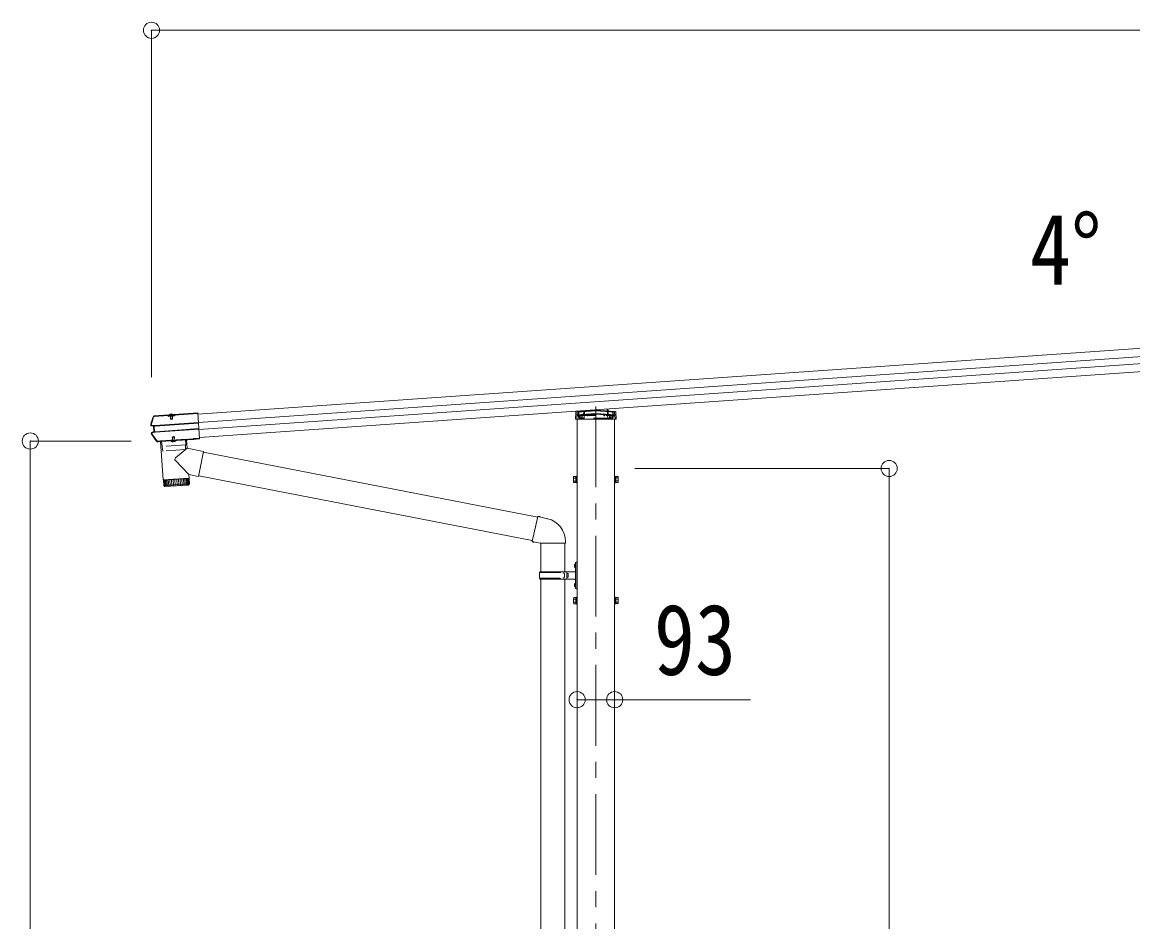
# Model space of a CAD drawing. Units: millimetres at full size, sheet at 1:40; details may follow other scales. Extents: x -11243 to 11243, y -7760 to 7760.
# Drawn here: x 1380 to 4129, y -2295 to -68 of the extents above; entities that cross this region are included whole.
import ezdxf
from ezdxf.enums import TextEntityAlignment as Align

# ---------------------------------------------------------------- set-up
doc = ezdxf.new("R2010")
doc.units = ezdxf.units.MM
doc.header["$LTSCALE"] = 40
doc.header["$PDMODE"] = 32
doc.header["$PDSIZE"] = 40
doc.linetypes.add('CHAIN1', pattern=[8, 5, -1, 1, -1])
doc.linetypes.add('DASHED1', pattern=[1.8, 1.2, -0.6])
for name, color, linetype, lineweight in [('0-1_本体', 5, 'CHAIN1', 9), ('0-3_ELV2', 4, 'Continuous', 9), ('0-6_OTH_LINE', 6, 'Continuous', 9), ('0-7_SHAPE', 7, 'Continuous', 9), ('0-9_OUTLINE', 7, 'Continuous', 9)]:
    doc.layers.add(name, color=color, linetype=linetype, lineweight=lineweight)
doc.styles.add('ＭＳ ゴシック', font='')
doc.styles.get('ＭＳ ゴシック').set_extended_font_data('MS Gothic')

msp = doc.modelspace()

# ---------------------------------------------------------------- linework, layer by layer
at = {"layer": '0-1_本体'}
msp.add_line((2800.22, -1019.21), (2800.22, -4018.5), dxfattribs=at)
at = {"layer": '0-3_ELV2'}
for p, q in [((6677.43, -698.22), (1814.87, -1038.25)), ((6678.85, -718.53), (1816.29, -1058.56)), ((6680.06, -735.77), (1817.5, -1075.79)), ((6681.48, -756.08), (1818.92, -1096.1)), ((1706.75, -1042.61), (1706.51, -1042.63)), ((1706.62, -1044.12), (1706.51, -1042.63)), ((1706.55, -1044.16), (1706.62, -1044.12)), ((1706.75, -1042.61), (1742.13, -1040.13)), ((1742.27, -1041.75), (1740.94, -1041.85)), ((1740.94, -1041.85), (1741.08, -1043.81)), ((1758.04, -1042.62), (1741.08, -1043.81)), ((1742.37, -1040.93), (1742.13, -1040.13)), ((1742.23, -1041.63), (1742.27, -1041.75)), ((1742.3, -1042.22), (1742.27, -1041.75)), ((1756.61, -1041.22), (1742.3, -1042.22)), ((1756.36, -1040.09), (1742.39, -1041.06)), ((1742.39, -1041.06), (1742.47, -1042.21)), ((1743.52, -1040.98), (1743.51, -1040.79)), ((1754.79, -1040.74), (1744.11, -1041.49)), ((1744.92, -1042.33), (1744.86, -1041.44)), ((1754.1, -1041.69), (1744.92, -1042.33)), ((1746.46, -1041.93), (1746.57, -1043.42)), ((1747.05, -1042.69), (1747.19, -1042.18)), ((1747.05, -1042.69), (1752.04, -1042.34)), ((1747.05, -1042.69), (1747.53, -1049.57)), ((1747.48, -1042.66), (1747.39, -1042.16)), ((1747.48, -1042.66), (1748.03, -1050.46)), ((1751.61, -1042.37), (1751.63, -1041.87)), ((1751.61, -1042.37), (1752.15, -1050.17)), ((1752.04, -1042.34), (1751.84, -1041.85)), ((1752.04, -1042.34), (1752.52, -1049.22)), ((1752.55, -1043.01), (1752.45, -1041.51)), ((1754.1, -1041.69), (1754.04, -1040.8)), ((1755.3, -1040.16), (1755.28, -1039.96)), ((1756.49, -1039.13), (1756.36, -1039.95)), ((1756.36, -1040.09), (1756.44, -1041.23)), ((1756.49, -1039.13), (1814.65, -1035.06)), ((1757.9, -1040.66), (1756.58, -1040.75)), ((1756.58, -1040.75), (1756.61, -1041.22)), ((1756.6, -1040.63), (1814.75, -1036.56)), ((1757.9, -1040.66), (1758.04, -1042.62)), ((1814.65, -1035.06), (1819.16, -1099.51)), ((2749.77, -1050.36), (2750.87, -1032.28)), ((2800.22, -1027.96), (2848.63, -1031.35)), ((2800.22, -1036.43), (2849.15, -1039.85)), ((2830.04, -1025.43), (2830.32, -1030.07)), ((2849.56, -1032.28), (2850.67, -1050.36)), ((1699.72, -1064.31), (1702.54, -1054.65)), ((1705.38, -1068.02), (1700.63, -1067.45)), ((1706.8, -1066.67), (1700.81, -1065.96)), ((1702.54, -1054.65), (1705.55, -1045.04)), ((1706.3, -1067.95), (1705.38, -1068.02)), ((1706.35, -1081.88), (1705.38, -1068.02)), ((1707.71, -1066.61), (1706.8, -1066.67)), ((1707.94, -1083.01), (1706.8, -1066.67)), ((1707.02, -1068.01), (1707.55, -1067.97)), ((1708.32, -1066.63), (1708.09, -1066.64)), ((1816.32, -1059.02), (1709.2, -1066.51)), ((1709.29, -1067.74), (1816.41, -1060.25)), ((1747.53, -1049.57), (1752.52, -1049.22)), ((1747.53, -1049.57), (1748.45, -1051.21)), ((1748.45, -1051.21), (1751.84, -1050.97)), ((1751.84, -1050.97), (1752.52, -1049.22)), ((2850.67, -1050.36), (2749.77, -1050.36)), ((2753.72, -4522.64), (2753.72, -1050.36)), ((2846.72, -4522.64), (2846.72, -1050.36)), ((1707.78, -1095.74), (1701.42, -1086.56)), ((1701.76, -1083.13), (1706.35, -1081.88)), ((1702.15, -1084.58), (1707.94, -1083.01)), ((1707.27, -1081.82), (1706.35, -1081.88)), ((1714.34, -1104.78), (1707.78, -1095.74)), ((1708.85, -1082.94), (1707.94, -1083.01)), ((1708.49, -1081.62), (1707.96, -1081.66)), ((1709.2, -1082.86), (1709.43, -1082.85)), ((1710.26, -1081.61), (1817.38, -1074.12)), ((1710.34, -1082.84), (1817.47, -1075.35)), ((1722.49, -1104.76), (1803.89, -1099.07)), ((1752.45, -1094.14), (1751.77, -1095.89)), ((1756.76, -1095.54), (1751.77, -1095.89)), ((1752.11, -1100.69), (1751.77, -1095.89)), ((1752.54, -1100.56), (1752.14, -1094.94)), ((1756.66, -1100.28), (1756.27, -1094.65)), ((1757.1, -1100.35), (1756.76, -1095.54)), ((1804.06, -1098.69), (1803.89, -1099.07)), ((1803.89, -1099.07), (1803.99, -1100.57)), ((1810.05, -1098.27), (1804.06, -1098.69)), ((1804.06, -1098.69), (1804.17, -1100.19)), ((1810.05, -1098.27), (1810.15, -1099.77)), ((1810.27, -1098.62), (1810.05, -1098.27)), ((1810.27, -1098.62), (1819.05, -1098.01)), ((1810.27, -1098.62), (1810.38, -1100.12)), ((1810.38, -1100.12), (1819.16, -1099.51)), ((1811.57, -1098.53), (1811.67, -1100.03)), ((1811.65, -1099.63), (1819.13, -1099.11)), ((1715.38, -1105.26), (1716.1, -1105.21)), ((1715.75, -1106.74), (1716.21, -1106.7)), ((1716.28, -1104.83), (1716.1, -1105.21)), ((1716.1, -1105.21), (1716.21, -1106.7)), ((1716.38, -1106.32), (1716.21, -1106.7)), ((1722.26, -1104.41), (1716.28, -1104.83)), ((1716.28, -1104.83), (1716.38, -1106.32)), ((1722.37, -1105.91), (1716.38, -1106.32)), ((1722.26, -1104.41), (1722.37, -1105.91)), ((1722.49, -1104.76), (1722.26, -1104.41)), ((1787.13, -1099.73), (1722.29, -1104.27)), ((1722.29, -1104.27), (1722.36, -1105.26)), ((1722.36, -1105.36), (1722.37, -1105.36)), ((1722.59, -1106.26), (1722.37, -1105.91)), ((1722.93, -1106.23), (1786.77, -1101.76)), ((1748.98, -1104.65), (1748.96, -1104.41)), ((1760.75, -1103.83), (1748.98, -1104.65)), ((1760.75, -1103.83), (1760.73, -1103.58)), ((1787.2, -1100.73), (1787.13, -1099.73)), ((1804.17, -1100.19), (1803.99, -1100.57)), ((1810.15, -1099.77), (1804.17, -1100.19)), ((1810.38, -1100.12), (1810.15, -1099.77)), ((2745.02, -1193.64), (2745.6, -1192.63)), ((2745.02, -1193.64), (2745.02, -1206.64)), ((2745.02, -1206.64), (2745.6, -1207.64)), ((2750.52, -1192.63), (2745.6, -1192.63)), ((2750.52, -1196.38), (2745.6, -1196.38)), ((2750.52, -1203.89), (2745.6, -1203.89)), ((2750.52, -1207.64), (2745.6, -1207.64)), ((2750.51, -1200.44), (2752.12, -1200.44)), ((2750.52, -1192.43), (2750.52, -1207.44)), ((2752.12, -1192.89), (2750.52, -1192.89)), ((2750.52, -1199.44), (2752.12, -1199.44)), ((2750.52, -1206.99), (2752.12, -1206.99)), ((2752.12, -1191.44), (2752.12, -1208.44)), ((2753.72, -1191.44), (2752.12, -1191.44)), ((2752.12, -1208.44), (2753.72, -1208.44)), ((2846.72, -1191.44), (2848.32, -1191.44)), ((2848.32, -1208.44), (2846.72, -1208.44)), ((2848.32, -1191.44), (2848.32, -1208.44)), ((2848.32, -1192.89), (2849.92, -1192.89)), ((2849.92, -1199.44), (2848.32, -1199.44)), ((2849.93, -1200.44), (2848.32, -1200.44)), ((2849.92, -1206.99), (2848.32, -1206.99)), ((2849.92, -1192.43), (2854.84, -1192.43)), ((2849.92, -1192.43), (2849.92, -1207.44)), ((2849.92, -1196.18), (2854.84, -1196.18)), ((2849.92, -1203.69), (2854.84, -1203.69)), ((2849.92, -1207.44), (2854.84, -1207.44)), ((2855.42, -1193.44), (2854.84, -1192.43)), ((2855.42, -1206.44), (2854.84, -1207.44)), ((2855.42, -1193.44), (2855.42, -1206.44)), ((2745.02, -1493.64), (2745.6, -1492.63)), ((2745.02, -1493.64), (2745.02, -1506.64)), ((2745.02, -1506.64), (2745.6, -1507.64)), ((2750.52, -1492.63), (2745.6, -1492.63)), ((2750.52, -1496.38), (2745.6, -1496.38)), ((2750.52, -1503.89), (2745.6, -1503.89)), ((2750.52, -1507.64), (2745.6, -1507.64)), ((2750.51, -1500.44), (2752.12, -1500.44)), ((2750.52, -1492.43), (2750.52, -1507.44)), ((2752.12, -1492.89), (2750.52, -1492.89)), ((2750.52, -1499.44), (2752.12, -1499.44)), ((2750.52, -1506.99), (2752.12, -1506.99)), ((2752.12, -1491.44), (2752.12, -1508.44)), ((2753.72, -1491.44), (2752.12, -1491.44)), ((2752.12, -1508.44), (2753.72, -1508.44)), ((2846.72, -1491.44), (2848.32, -1491.44)), ((2848.32, -1508.44), (2846.72, -1508.44)), ((2848.32, -1491.44), (2848.32, -1508.44)), ((2848.32, -1492.89), (2849.92, -1492.89)), ((2849.92, -1499.44), (2848.32, -1499.44)), ((2849.93, -1500.44), (2848.32, -1500.44)), ((2849.92, -1506.99), (2848.32, -1506.99)), ((2849.92, -1492.43), (2854.84, -1492.43)), ((2849.92, -1492.43), (2849.92, -1507.44)), ((2849.92, -1496.18), (2854.84, -1496.18)), ((2849.92, -1503.69), (2854.84, -1503.69)), ((2849.92, -1507.44), (2854.84, -1507.44)), ((2855.42, -1493.44), (2854.84, -1492.43)), ((2855.42, -1506.44), (2854.84, -1507.44)), ((2855.42, -1493.44), (2855.42, -1506.44))]:
    msp.add_line(p, q, dxfattribs=at)
at = {"layer": '0-3_ELV2', "linetype": 'DASHED1'}
for p, q in [((1744.73, -1040.87), (1744.66, -1041.12)), ((1744.78, -1040.34), (1753.96, -1039.7)), ((1744.86, -1041.44), (1744.78, -1040.34)), ((1746.85, -1037.96), (1748.25, -1040.33)), ((1747.19, -1042.18), (1747.29, -1041.78)), ((1747.29, -1041.78), (1747.21, -1040.67)), ((1747.37, -1042.16), (1747.23, -1040.17)), ((1747.39, -1042.16), (1747.27, -1041.57)), ((1749.43, -1040.86), (1748.25, -1040.33)), ((1749.43, -1040.86), (1750.53, -1040.17)), ((1751.58, -1037.63), (1750.53, -1040.17)), ((1751.66, -1041.86), (1751.52, -1039.87)), ((1751.68, -1041.48), (1751.6, -1040.36)), ((1751.63, -1041.87), (1751.66, -1041.26)), ((1751.84, -1041.85), (1751.68, -1041.48)), ((1754.04, -1040.8), (1753.96, -1039.7)), ((1754.09, -1040.22), (1754.19, -1040.45)), ((2751.35, -1039.86), (2849.09, -1039.86)), ((2753.82, -1033.21), (2752.77, -1050.36)), ((2753.24, -1042.66), (2758.22, -1042.66)), ((2753.29, -1041.86), (2847.14, -1041.86)), ((2800.22, -1038.44), (2753.3, -1041.72)), ((2758.22, -1032.9), (2758.22, -1048.36)), ((2759.72, -1041.27), (2759.72, -1048.36)), ((2762.82, -1041.86), (2762.82, -1048.36)), ((2762.95, -1041.86), (2762.95, -1048.36)), ((2763.22, -1041.02), (2763.22, -1048.36)), ((2766.22, -1040.82), (2766.22, -1048.36)), ((2769.46, -1040.8), (2770.14, -1029.62)), ((2772.16, -1029.48), (2770.88, -1050.36)), ((2774.22, -1039.86), (2774.22, -1041.86)), ((2778.72, -1042.66), (2778.72, -1039.94)), ((2780.22, -1042.66), (2778.72, -1042.66)), ((2780.22, -1039.84), (2780.22, -1042.66)), ((2847.13, -1041.72), (2800.22, -1038.44)), ((2820.22, -1042.66), (2820.22, -1039.84)), ((2820.22, -1042.66), (2821.72, -1042.66)), ((2821.72, -1039.94), (2821.72, -1042.66)), ((2826.22, -1041.86), (2826.22, -1039.86)), ((2828.04, -1025.57), (2829.56, -1050.36)), ((2830.32, -1030.07), (2830.98, -1040.8)), ((2834.22, -1040.82), (2834.22, -1048.36)), ((2837.22, -1041.02), (2837.22, -1048.36)), ((2837.49, -1041.86), (2837.49, -1048.36)), ((2837.62, -1041.86), (2837.62, -1048.36)), ((2840.72, -1041.27), (2840.72, -1048.36)), ((2842.22, -1032.9), (2842.22, -1048.36)), ((2842.22, -1042.66), (2847.19, -1042.66)), ((2843.42, -1032.99), (2843.42, -1046.63)), ((2847.66, -1050.36), (2846.61, -1033.21)), ((2842.42, -1048.36), (2758.02, -1048.36)), ((2763.22, -1046.63), (2766.22, -1046.63)), ((2834.22, -1046.63), (2837.22, -1046.63)), ((2842.42, -1048.36), (2843.42, -1046.63)), ((1752.53, -1106.75), (1753.7, -1103.94)), ((1754.8, -1103.25), (1753.7, -1103.94)), ((1754.8, -1103.25), (1755.98, -1103.78)), ((1757.52, -1106.4), (1755.98, -1103.78))]:
    msp.add_line(p, q, dxfattribs=at)
at = {"layer": '0-3_ELV2'}
for points in [[(1706.51, -1042.63), (1706.32, -1042.77), (1706.43, -1044.24), (1706.55, -1044.16)], [(1706.62, -1044.12), (1742.23, -1041.63), (1742.13, -1040.13)], [(1756.58, -1040.75), (1756.6, -1040.63), (1756.49, -1039.13)], [(2751.28, -1039.85), (2800.22, -1036.43), (2800.22, -1037.37)], [(2751.8, -1031.35), (2800.22, -1027.96), (2800.22, -1028.9)], [(1756.76, -1095.54), (1755.85, -1093.9), (1752.45, -1094.14)], [(1722.49, -1104.76), (1722.59, -1106.26), (1803.99, -1100.57)]]:
    msp.add_lwpolyline(points, dxfattribs=at)
at = {"layer": '0-3_ELV2', "linetype": 'DASHED1'}
for points in [[(2846.61, -1033.21), (2800.22, -1029.97), (2753.82, -1033.21)], [(2757.02, -1032.99), (2757.02, -1046.63), (2758.02, -1048.36)]]:
    msp.add_lwpolyline(points, dxfattribs=at)
at = {"layer": '0-3_ELV2'}
for centre, radius, start, end in [((1707.05, -1045.88), 3.19, 103.22631, 162.05142), ((1706.69, -1045.41), 1.2, 102.71221, 162.01357), ((1744.06, -1040.75), 0.55, 142.43917, 184), ((1744.07, -1040.95), 0.545, 184, 274), ((1749.73, -1045.11), 7.7, 45.56083, 142.43917), ((1754.75, -1040.2), 0.545, 274, 4), ((1754.73, -1040), 0.55, 4, 45.56083), ((2751.35, -1040.85), 1, 94, 176.5), ((2751.87, -1032.35), 1, 94, 176.5), ((2848.56, -1032.35), 1, 3.5, 86), ((2849.08, -1040.85), 1, 3.5, 86), ((1700.96, -1064.67), 2.8, 164.31277, 263.16971), ((2181.57, -1199.64), 502, 162.04537, 164.31277), ((1700.97, -1064.67), 1.3, 164.24366, 263.03582), ((1702.49, -1085.83), 2.8, 105.16971, 214.06629), ((2116.02, -806.2), 502, 214.06629, 216.59248), ((1702.49, -1085.83), 1.3, 105.30295, 214.13631), ((1715.53, -1103.55), 3.19, 216.58984, 274.01289), ((1715.3, -1104.06), 1.2, 216.62025, 274.01295), ((1723.35, -1105.19), 1, 184, 274), ((1754.52, -1099.31), 7.7, 223.98312, 324.01688), ((1786.2, -1100.8), 1, 274, 4), ((2748.34, -1194.51), 3.32, 145.61575, 214.38425), ((2757.44, -1200.14), 12.42, 162.41205, 197.58795), ((2748.34, -1205.76), 3.32, 145.61575, 214.38425), ((2852.1, -1194.31), 3.32, 325.61575, 34.38425), ((2843, -1199.94), 12.42, 342.41205, 17.58795), ((2852.1, -1205.57), 3.32, 325.61575, 34.38425), ((2748.34, -1494.51), 3.32, 145.61575, 214.38425), ((2757.44, -1500.14), 12.42, 162.41205, 197.58795), ((2748.34, -1505.76), 3.32, 145.61575, 214.38425), ((2852.1, -1494.31), 3.32, 325.61575, 34.38425), ((2843, -1499.94), 12.42, 342.41205, 17.58795), ((2852.1, -1505.57), 3.32, 325.61575, 34.38425)]:
    msp.add_arc(centre, radius, start, end, dxfattribs=at)
at = {"layer": '0-3_ELV2', "linetype": 'DASHED1'}
for centre, radius, start, end in [((1744.18, -1040.98), 0.5, 274, 344), ((1745.5, -1041.09), 0.8, 94, 164), ((1746.71, -1040.71), 0.5, 4, 94), ((1752.1, -1040.33), 0.5, 94, 184), ((1753.36, -1040.54), 0.8, 24, 94), ((1754.65, -1040.25), 0.5, 204, 274), ((2751.35, -1040.86), 1, 90, 176.5), ((2849.09, -1040.86), 1, 3.5, 90)]:
    msp.add_arc(centre, radius, start, end, dxfattribs=at)
at = {"layer": '0-3_ELV2'}
for centre, major_axis, ratio, start_param, end_param in [((1742.59, -1044.12), (-0.22, 3.19), 0.014286, 5.9883828, 6.2220988), ((1756.58, -1043.14), (-0.22, 3.19), 0.014286, 0.0610865, 0.2948025), ((1709.33, -1068.32), (3.03, -0.36), 0.014525, 2.4375911, 3.0658321), ((1709.33, -1068.32), (2.99, 0.21), 0.19438, 1.5707963, 2.1939282), ((1709.22, -1066.79), (1.52, -0.18), 0.014525, 2.4126357, 3.0658321), ((1709.22, -1066.8), (1.5, 0.1), 0.19438, 1.5707963, 2.2034964), ((1710.21, -1081.02), (2.95, 0.8), 0.014957, 3.2171785, 3.8372566), ((1710.22, -1081.03), (2.99, 0.21), 0.19438, 4.0848352, 4.712389), ((1710.32, -1082.54), (1.48, 0.4), 0.014957, 3.2171785, 3.8435615), ((1710.32, -1082.55), (1.5, 0.1), 0.19438, 4.0561004, 4.712389)]:
    msp.add_ellipse(centre, major_axis=major_axis, ratio=ratio, start_param=start_param, end_param=end_param, dxfattribs=at)
at = {"layer": '0-6_OTH_LINE'}
for p, q in [((1700.17, -87.55), (1700.17, -946.45)), ((6762, -87.55), (1700.17, -87.55)), ((1400.17, -3972.64), (1400.17, -1104.74)), ((1400.17, -1104.74), (1650.17, -1104.74)), ((3526.22, -1172.64), (2896.72, -1172.64)), ((3526.22, -3972.64), (3526.22, -1172.64)), ((2753.72, -1745.33), (2846.72, -1745.33)), ((2846.72, -1745.33), (3182.87, -1745.33))]:
    msp.add_line(p, q, dxfattribs=at)
for p in [(1700.17, -87.55), (1400.17, -1104.74), (3526.22, -1172.64), (2753.72, -1745.33), (2846.72, -1745.33)]:
    msp.add_point(p, dxfattribs=at)
at = {"layer": '0-9_OUTLINE', "linetype": 'DASHED1'}
for p, q in [((1725.07, -1106.08), (1726.21, -1117.54)), ((1784.63, -1113.94), (1726.74, -1117.99)), ((1728.22, -1129.43), (1726.94, -1117.98)), ((1784.16, -1126), (1728.75, -1129.88)), ((1784.62, -1125.49), (1784.3, -1113.96)), ((1784.62, -1101.91), (1785.09, -1113.42))]:
    msp.add_line(p, q, dxfattribs=at)
at = {"layer": '0-9_OUTLINE'}
for p, q in [((1788.16, -1122.58), (1759.86, -1146.04)), ((1786.7, -1101.77), (1788.16, -1122.58)), ((1828.91, -1130.5), (1788.16, -1122.58)), ((1792.72, -1187.85), (1759.45, -1153.36)), ((1828.91, -1130.5), (1816.86, -1192.54)), ((2656.29, -1292.95), (1828.61, -1132.07)), ((1729.56, -1202), (1730.69, -1215)), ((1731.27, -1216.53), (1730.25, -1201.95)), ((1731.48, -1201.86), (1732.53, -1216.83)), ((1734.34, -1216.7), (1733.29, -1201.74)), ((1733.98, -1200.69), (1734.06, -1201.68)), ((1735.65, -1201.57), (1736.7, -1216.53)), ((1739.56, -1216.33), (1738.51, -1201.37)), ((1742.87, -1216.1), (1741.82, -1201.14)), ((1745.52, -1200.88), (1746.56, -1215.84)), ((1749.52, -1200.6), (1750.57, -1215.57)), ((1753.76, -1200.31), (1754.8, -1215.27)), ((1758.14, -1200), (1759.19, -1214.96)), ((1762.59, -1199.69), (1763.64, -1214.65)), ((1767.02, -1199.38), (1768.07, -1214.34)), ((1771.34, -1199.08), (1772.39, -1214.04)), ((1775.47, -1198.79), (1776.52, -1213.75)), ((1779.33, -1198.52), (1780.37, -1213.48)), ((1782.84, -1198.27), (1783.88, -1213.24)), ((1785.93, -1198.06), (1786.98, -1213.02)), ((1788.55, -1197.87), (1789.6, -1212.84)), ((1788.84, -1196.85), (1788.89, -1197.85)), ((1790.64, -1197.73), (1791.69, -1212.69)), ((1792.16, -1197.62), (1793.21, -1212.58)), ((1792.72, -1187.85), (1816.86, -1192.54)), ((1792.72, -1187.85), (1793.33, -1196.54)), ((2642.69, -1351.43), (1817.16, -1190.97)), ((1730.69, -1214.95), (1794.08, -1210.52)), ((1791.3, -1213.72), (1733.89, -1217.73)), ((2656.65, -1291.4), (2642.29, -1353.15)), ((2656.65, -1291.4), (2661.38, -1290.95)), ((2656.65, -1291.4), (2680.97, -1297.2)), ((2661.38, -1290.95), (2661.52, -1292.56)), ((2642.29, -1353.15), (2646.29, -1355.82)), ((2642.29, -1353.15), (2662.37, -1357.69)), ((2647.17, -1354.25), (2646.29, -1355.82)), ((2662.37, -1357.69), (2725.11, -1357.69)), ((2663.74, -1357.69), (2663.74, -1428.69)), ((2723.74, -1357.69), (2723.74, -1428.69)), ((2725.11, -1353.52), (2725.11, -1357.69)), ((2661.75, -1428.69), (2661.75, -1430.69)), ((2661.75, -1428.69), (2747.75, -1428.69)), ((2720.75, -1428.69), (2720.75, -1433.19)), ((2728.72, -1428.69), (2728.72, -1446.69)), ((2747.42, -1411.54), (2749.46, -1412.54)), ((2747.42, -1415.84), (2749.46, -1414.84)), ((2748.69, -1409.54), (2748.69, -1417.84)), ((2748.69, -1409.54), (2749.32, -1409.54)), ((2748.69, -1417.84), (2749.32, -1417.84)), ((2749.32, -1409.54), (2749.72, -1409.94)), ((2749.32, -1409.54), (2749.32, -1417.84)), ((2749.32, -1417.84), (2749.72, -1417.44)), ((2749.46, -1412.54), (2750.07, -1413.69)), ((2749.46, -1414.84), (2750.07, -1413.69)), ((2749.72, -1405.69), (2752.72, -1404.19)), ((2749.72, -1405.69), (2749.72, -1469.69)), ((2752.72, -1404.19), (2753.72, -1404.19)), ((2752.72, -1404.19), (2752.72, -1471.19)), ((2660.75, -1430.69), (2711.08, -1430.69)), ((2660.75, -1444.69), (2711.08, -1444.69)), ((2661.75, -1446.69), (2661.75, -1444.69)), ((2661.75, -1446.69), (2747.75, -1446.69)), ((2663.73, -1446.69), (2663.73, -2588.66)), ((2720.75, -1442.19), (2722.75, -1442.19)), ((2720.75, -1446.69), (2720.75, -1442.19)), ((2723.73, -1446.69), (2723.73, -2588.66)), ((2728.72, -1442.19), (2731.72, -1442.19)), ((2747.42, -1459.54), (2749.46, -1460.54)), ((2747.42, -1463.84), (2749.46, -1462.84)), ((2748.69, -1457.54), (2748.69, -1465.84)), ((2748.69, -1457.54), (2749.32, -1457.54)), ((2748.69, -1465.84), (2749.32, -1465.84)), ((2749.32, -1457.54), (2749.72, -1457.94)), ((2749.32, -1457.54), (2749.32, -1465.84)), ((2749.32, -1465.84), (2749.72, -1465.44)), ((2749.46, -1460.54), (2750.07, -1461.69)), ((2749.46, -1462.84), (2750.07, -1461.69)), ((2749.72, -1469.69), (2752.72, -1471.19)), ((2752.72, -1471.19), (2753.72, -1471.19))]:
    msp.add_line(p, q, dxfattribs=at)
for points in [[(1722.86, -1106.23), (1729.49, -1201), (1793.33, -1196.54)], [(1794.08, -1210.57), (1793.4, -1197.53), (1729.56, -1202)], [(2720.75, -1433.19), (2722.75, -1433.19), (2722.75, -1442.19)], [(2728.72, -1433.19), (2731.72, -1433.19), (2731.72, -1442.19)]]:
    msp.add_lwpolyline(points, dxfattribs=at)
at = {"layer": '0-9_OUTLINE', "linetype": 'DASHED1'}
for centre, start, end in [((1726.71, -1117.49), 185.67065, 274), ((1784.12, -1125.5), 274, 1.61406), ((1784.59, -1113.44), 274, 2.32935), ((1728.72, -1129.38), 186.38594, 274)]:
    msp.add_arc(centre, 0.5, start, end, dxfattribs=at)
at = {"layer": '0-9_OUTLINE'}
for centre, radius, start, end in [((1763.05, -1149.89), 5, 129.65551, 223.97399), ((1733.68, -1214.74), 3, 185, 274.04832), ((1791.09, -1210.73), 3, 274, 3), ((2667.11, -1353.52), 58, 0, 76.56538), ((2711.08, -1428.69), 2, 270, 359.99998), ((2753.02, -1413.69), 6, 136.21765, 223.78235), ((2747.72, -1426.69), 2, 270, 359.99998), ((2709.5, -1437.69), 49.25, 171.82876, 180.00002), ((2709.5, -1437.69), 49.25, 180.00002, 188.17127), ((2711.08, -1446.69), 2, 0.00005, 90.00004), ((2747.72, -1448.69), 2, 0.00005, 90.00004), ((2753.02, -1461.69), 6, 136.21765, 223.78235)]:
    msp.add_arc(centre, radius, start, end, dxfattribs=at)

# ---------------------------------------------------------------- texts
at = {"layer": '0-6_OTH_LINE', "color": 7, "style": 'ＭＳ ゴシック', "width": 0.85}
msp.add_text('93', height=176, dxfattribs=at).set_placement((2943.74, -1736.85), align=Align.BOTTOM_LEFT)
at = {"layer": '0-7_SHAPE', "style": 'ＭＳ ゴシック', "width": 0.85}
msp.add_text('4°', height=176, dxfattribs=at).set_placement((3874.68, -770.39), align=Align.BOTTOM_LEFT)

doc.saveas('drawing.dxf')
